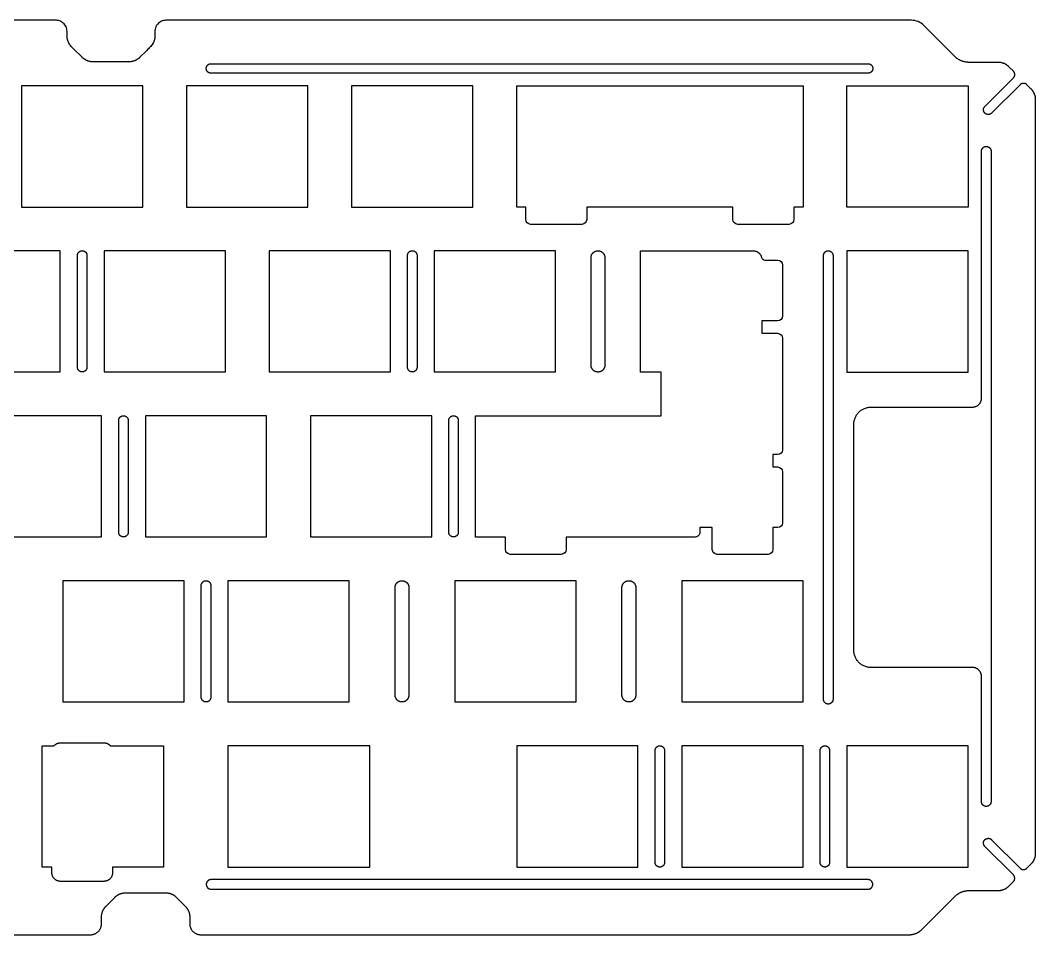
# Model space of a CAD drawing. Header units: millimetres. Extents: x 39 to 354, y -277 to -140.
# Drawn here: x 236.8 to 354, y -277.1 to -171.6 of the extents above; entities that cross this region are included whole.
import ezdxf

# ---------------------------------------------------------------- set-up
doc = ezdxf.new("R2010")
doc.units = ezdxf.units.MM
doc.header["$MEASUREMENT"] = 0
doc.layers.add('定位板', color=121, linetype='Continuous', true_color=0x7efae9)

msp = doc.modelspace()

# ---------------------------------------------------------------- linework, layer by layer
at = {"layer": '定位板'}
for p, q in [((240.9, -171.55, -243.22), (151.71, -171.55, -243.22)), ((339.63, -171.55, -243.22), (253.6, -171.55, -243.22)), ((344.64, -175.72, -243.22), (341.08, -172.15, -243.22)), ((242.18, -173.34, -243.22), (242.18, -172.83, -243.22)), ((252.32, -172.83, -243.22), (252.32, -173.34, -243.22)), ((243.91, -175.82, -243.22), (242.97, -174.88, -243.22)), ((251.3, -175.11, -243.22), (250.59, -175.82, -243.22)), ((249.3, -176.35, -243.22), (245.19, -176.35, -243.22)), ((258.8, -176.56, -243.22), (334.63, -176.56, -243.22)), ((349.66, -176.41, -243.22), (346.31, -176.41, -243.22)), ((351.41, -177.43, -243.22), (350.9, -176.92, -243.22)), ((334.63, -177.66, -243.22), (258.8, -177.66, -243.22)), ((348.12, -181.5, -243.22), (351.41, -178.21, -243.22)), ((352.18, -178.99, -243.22), (348.9, -182.27, -243.22)), ((353.47, -179.49, -243.22), (352.96, -178.99, -243.22)), ((353.98, -267.69, -243.22), (353.98, -180.73, -243.22)), ((347.73, -215.16, -243.22), (347.73, -186.66, -243.22)), ((348.83, -186.66, -243.22), (348.83, -261.76, -243.22)), ((301.61, -195.11, -243.22), (295.69, -195.11, -243.22)), ((325.52, -195.11, -243.22), (319.59, -195.11, -243.22)), ((243.38, -211.6, -243.22), (243.38, -198.7, -243.22)), ((244.48, -198.7, -243.22), (244.48, -211.6, -243.22)), ((281.48, -211.6, -243.22), (281.48, -198.7, -243.22)), ((282.58, -198.7, -243.22), (282.58, -211.6, -243.22)), ((302.66, -211.36, -243.22), (302.66, -198.96, -243.22)), ((304.26, -198.96, -243.22), (304.26, -211.36, -243.22)), ((329.49, -249.94, -243.22), (329.49, -198.71, -243.22)), ((330.59, -198.71, -243.22), (330.59, -249.94, -243.22)), ((322.84, -199.25, -243.22), (324.2, -199.25, -243.22)), ((324.75, -199.8, -243.22), (324.75, -205.7, -243.22)), ((324.75, -208.24, -243.22), (324.75, -221.14, -243.22)), ((334.99, -216.21, -243.22), (346.68, -216.21, -243.22)), ((248.14, -230.65, -243.22), (248.14, -217.75, -243.22)), ((249.24, -217.75, -243.22), (249.24, -230.65, -243.22)), ((286.24, -230.65, -243.22), (286.24, -217.75, -243.22)), ((287.34, -217.75, -243.22), (287.34, -230.65, -243.22)), ((324.75, -223.67, -243.22), (324.75, -229.57, -243.22)), ((299.23, -233.21, -243.22), (293.33, -233.21, -243.22)), ((323.11, -233.21, -243.22), (317.21, -233.21, -243.22)), ((257.67, -249.7, -243.22), (257.67, -236.8, -243.22)), ((258.77, -236.8, -243.22), (258.77, -249.7, -243.22)), ((280.04, -249.45, -243.22), (280.04, -237.05, -243.22)), ((281.64, -237.05, -243.22), (281.64, -249.45, -243.22)), ((306.23, -249.45, -243.22), (306.23, -237.05, -243.22)), ((307.83, -237.05, -243.22), (307.83, -249.45, -243.22)), ((346.68, -246.27, -243.22), (334.99, -246.27, -243.22)), ((347.73, -261.76, -243.22), (347.73, -247.32, -243.22)), ((310.05, -268.76, -243.22), (310.05, -255.86, -243.22)), ((311.15, -255.86, -243.22), (311.15, -268.76, -243.22)), ((329.1, -268.76, -243.22), (329.1, -255.86, -243.22)), ((330.2, -255.86, -243.22), (330.2, -268.76, -243.22)), ((351.41, -270.22, -243.22), (348.12, -266.93, -243.22)), ((348.9, -266.15, -243.22), (352.18, -269.44, -243.22)), ((352.96, -269.44, -243.22), (353.47, -268.93, -243.22)), ((246.43, -270.96, -243.22), (241.43, -270.96, -243.22)), ((334.63, -270.76, -243.22), (258.8, -270.76, -243.22)), ((258.8, -271.86, -243.22), (334.63, -271.86, -243.22)), ((350.9, -271.5, -243.22), (351.41, -270.99, -243.22)), ((246.69, -273.81, -243.22), (247.68, -272.81, -243.22)), ((248.99, -272.27, -243.22), (253.5, -272.27, -243.22)), ((254.81, -272.81, -243.22), (255.8, -273.81, -243.22)), ((340.83, -276.52, -243.22), (344.65, -272.71, -243.22)), ((346.31, -272.02, -243.22), (349.66, -272.02, -243.22)), ((246.15, -275.87, -243.22), (246.15, -275.11, -243.22)), ((256.35, -275.11, -243.22), (256.35, -275.87, -243.22)), ((147.71, -277.12, -243.22), (244.9, -277.12, -243.22)), ((257.6, -277.12, -243.22), (339.38, -277.12, -243.22))]:
    msp.add_line(p, q, dxfattribs=at)
for points in [[(236.93, -193.11), (250.93, -193.11), (250.93, -179.11), (236.93, -179.11)], [(255.98, -193.11), (269.98, -193.11), (269.98, -179.11), (255.98, -179.11)], [(275.03, -193.11), (289.03, -193.11), (289.03, -179.11), (275.03, -179.11)], [(332.18, -179.11), (346.18, -179.11), (346.18, -193.11), (332.18, -193.11)], [(227.4, -212.15), (241.4, -212.15), (241.4, -198.15), (227.4, -198.15)], [(246.45, -212.15), (260.45, -212.15), (260.45, -198.15), (246.45, -198.15)], [(265.5, -212.15), (279.5, -212.15), (279.5, -198.15), (265.5, -198.15)], [(284.55, -212.15), (298.55, -212.15), (298.55, -198.15), (284.55, -198.15)], [(332.18, -212.16), (346.18, -212.16), (346.18, -198.16), (332.18, -198.16)], [(232.17, -231.2), (246.17, -231.2), (246.17, -217.2), (232.17, -217.2)], [(251.22, -231.2), (265.22, -231.2), (265.22, -217.2), (251.22, -217.2)], [(270.27, -231.2), (284.27, -231.2), (284.27, -217.2), (270.27, -217.2)], [(241.69, -250.25), (255.69, -250.25), (255.69, -236.25), (241.69, -236.25)], [(260.74, -250.25), (274.74, -250.25), (274.74, -236.25), (260.74, -236.25)], [(286.94, -250.25), (300.94, -250.25), (300.94, -236.25), (286.94, -236.25)], [(313.13, -250.25), (327.13, -250.25), (327.13, -236.25), (313.13, -236.25)], [(260.74, -269.31), (277.12, -269.31), (277.12, -255.31), (260.74, -255.31)], [(294.08, -269.31), (308.08, -269.31), (308.08, -255.31), (294.08, -255.31)], [(313.13, -269.31), (327.13, -269.31), (327.13, -255.31), (313.13, -255.31)], [(332.18, -269.31), (346.18, -269.31), (346.18, -255.31), (332.18, -255.31)]]:
    msp.add_lwpolyline(points, close=True, dxfattribs=at)
for points in [[(295.14, -194.56), (295.14, -193.12), (294.08, -193.12), (294.08, -179.11), (327.13, -179.11), (327.13, -193.12), (326.07, -193.12), (326.07, -194.56)], [(319.04, -194.56), (319.04, -193.11), (302.16, -193.11), (302.16, -194.56)], [(292.78, -232.66), (292.78, -231.21), (289.32, -231.21), (289.32, -217.21), (310.75, -217.21), (310.75, -212.16), (308.37, -212.16), (308.37, -198.16), (321.37, -198.16)], [(324.2, -206.25), (322.37, -206.25), (322.37, -207.69), (324.2, -207.69)], [(332.99, -244.27), (332.99, -218.21)], [(324.2, -221.69), (323.66, -221.69), (323.66, -223.12), (324.2, -223.12)], [(316.66, -232.66), (316.66, -230.12), (315.22, -230.12), (315.22, -230.66)], [(324.2, -230.12), (323.66, -230.12), (323.66, -232.66)], [(314.67, -231.21), (299.78, -231.21), (299.78, -232.66)], [(240.43, -269.96), (240.43, -269.31), (239.31, -269.31), (239.31, -255.31), (240.67, -255.31)], [(241.43, -254.96), (246.43, -254.96)], [(247.19, -255.31), (253.31, -255.31), (253.31, -269.31), (247.43, -269.31), (247.43, -269.96)]]:
    msp.add_lwpolyline(points, dxfattribs=at)
for centre, radius, start, end in [((339.63, -173.6, -243.22), 2.05, 44.9946, 90), ((322.84, -198.7, -243.22), 0.55, 197.3944, 215.0787), ((322.84, -198.7, -243.22), 0.55, 215.0787, 270)]:
    msp.add_arc(centre, radius, start, end, dxfattribs=at)
at = {"layer": '定位板', "extrusion": (-5.16758e-14, -1.02072e-23, -1)}
msp.add_arc((-295.69, -194.56, 243.22), 0.55, 270, 0, dxfattribs=at)
at = {"layer": '定位板', "extrusion": (0, 0, -1)}
for centre, start, end in [((-301.61, -194.56, 243.22), 180, 270), ((-319.59, -194.56, 243.22), 270, 0), ((-325.52, -194.56, 243.22), 180, 270), ((-324.2, -199.8, 243.22), 90, 180), ((-324.2, -205.7, 243.22), 180, 270), ((-324.2, -208.24, 243.22), 90, 180), ((-324.2, -221.14, 243.22), 180, 270), ((-324.2, -223.67, 243.22), 90, 180), ((-324.2, -229.57, 243.22), 180, 270), ((-314.67, -230.66, 243.22), 180, 270.0026), ((-293.33, -232.66, 243.22), 270, 0), ((-299.23, -232.66, 243.22), 180, 270), ((-317.21, -232.66, 243.22), 270, 360), ((-323.11, -232.66, 243.22), 180, 270)]:
    msp.add_arc(centre, 0.55, start, end, dxfattribs=at)
at = {"layer": '定位板'}
for points, knots in [([(242.18, -172.83, -243.22), (242.18, -172.74, -243.22), (242.16, -172.56, -243.22), (242.07, -172.3, -243.22), (241.94, -172.07, -243.22), (241.78, -171.9, -243.22), (241.64, -171.79, -243.22), (241.49, -171.69, -243.22), (241.25, -171.59, -243.22), (241.03, -171.55, -243.22), (240.9, -171.55, -243.22)], [101.779486, 101.779486, 101.779486, 101.779486, 102.050032, 102.319451, 102.590472, 102.860029, 102.995403, 103.12952, 103.400199, 103.789636, 103.789636, 103.789636, 103.789636]), ([(253.6, -171.55, -243.22), (253.51, -171.55, -243.22), (253.33, -171.57, -243.22), (253.07, -171.66, -243.22), (252.83, -171.79, -243.22), (252.67, -171.94, -243.22), (252.55, -172.09, -243.22), (252.46, -172.24, -243.22), (252.35, -172.48, -243.22), (252.32, -172.7, -243.22), (252.32, -172.83, -243.22)], [85.98181, 85.98181, 85.98181, 85.98181, 86.251947, 86.521109, 86.791785, 87.061274, 87.196646, 87.330762, 87.601439, 87.991966, 87.991966, 87.991966, 87.991966]), ([(242.97, -174.88, -243.22), (242.91, -174.83, -243.22), (242.83, -174.75, -243.22), (242.73, -174.64, -243.22), (242.57, -174.48, -243.22), (242.38, -174.2, -243.22), (242.21, -173.78, -243.22), (242.18, -173.49, -243.22), (242.18, -173.34, -243.22)], [99.483965, 99.483965, 99.483965, 99.483965, 99.710239, 99.823417, 99.935926, 100.382519, 100.827677, 101.274962, 101.274962, 101.274962, 101.274962]), ([(252.32, -173.34, -243.22), (252.32, -173.52, -243.22), (252.26, -173.87, -243.22), (252.07, -174.28, -243.22), (251.89, -174.51, -243.22), (251.8, -174.61, -243.22), (251.74, -174.67, -243.22), (251.57, -174.84, -243.22), (251.42, -174.99, -243.22), (251.3, -175.11, -243.22)], [88.496489, 88.496489, 88.496489, 88.496489, 89.032863, 89.567196, 89.835527, 89.902902, 89.96813, 90.096321, 90.608977, 90.608977, 90.608977, 90.608977])]:
    msp.add_open_spline(points, degree=3, knots=knots, dxfattribs=at)
for points, weights in [([(346.31, -176.41, -243.22), (345.33, -176.41, -243.22), (344.64, -175.72, -243.22)], [1, 0.923879691408, 1]), ([(245.19, -176.35, -243.22), (244.44, -176.35, -243.22), (243.91, -175.82, -243.22)], [1, 0.924007551812, 1]), ([(250.59, -175.82, -243.22), (250.05, -176.35, -243.22), (249.3, -176.35, -243.22)], [1, 0.924007565087, 1]), ([(350.9, -176.92, -243.22), (350.38, -176.41, -243.22), (349.66, -176.41, -243.22)], [1, 0.923879600391, 1]), ([(352.96, -178.99, -243.22), (352.57, -178.6, -243.22), (352.18, -178.99, -243.22)], [1, 0.707107590626, 1]), ([(353.98, -180.73, -243.22), (353.98, -180.01, -243.22), (353.47, -179.49, -243.22)], [1, 0.923879441589, 1]), ([(321.37, -198.16, -243.22), (322.1, -198.16, -243.22), (322.32, -198.86, -243.22)], [1, 0.766694003658, 0.905070821617]), ([(346.68, -216.21, -243.22), (347.73, -216.21, -243.22), (347.73, -215.16, -243.22)], [1, 0.707106781291, 1]), ([(332.99, -218.21, -243.22), (332.99, -216.21, -243.22), (334.99, -216.21, -243.22)], [1, 0.70710678129, 1]), ([(334.99, -246.27, -243.22), (332.99, -246.27, -243.22), (332.99, -244.27, -243.22)], [1, 0.707106781083, 1]), ([(347.73, -247.32, -243.22), (347.73, -246.27, -243.22), (346.68, -246.27, -243.22)], [1, 0.707106781083, 1]), ([(240.67, -255.31, -243.22), (240.97, -254.96, -243.22), (241.43, -254.96, -243.22)], [0.999998821707, 0.908358674984, 1]), ([(246.43, -254.96, -243.22), (246.89, -254.96, -243.22), (247.19, -255.31, -243.22)], [1, 0.908366623955, 0.999998821814]), ([(353.47, -268.93, -243.22), (353.98, -268.42, -243.22), (353.98, -267.69, -243.22)], [1, 0.923879562469, 1]), ([(352.18, -269.44, -243.22), (352.57, -269.83, -243.22), (352.96, -269.44, -243.22)], [1, 0.707107007069, 1]), ([(241.43, -270.96, -243.22), (240.43, -270.96, -243.22), (240.43, -269.96, -243.22)], [1, 0.70710761271, 1]), ([(247.43, -269.96, -243.22), (247.43, -270.96, -243.22), (246.43, -270.96, -243.22)], [1, 0.707116358298, 1]), ([(351.41, -270.99, -243.22), (351.79, -270.61, -243.22), (351.41, -270.22, -243.22)], [1, 0.707106961506, 1]), ([(349.66, -272.02, -243.22), (350.38, -272.02, -243.22), (350.9, -271.5, -243.22)], [1, 0.923878833703, 1]), ([(247.68, -272.81, -243.22), (248.23, -272.27, -243.22), (248.99, -272.27, -243.22)], [1, 0.923879532511, 1]), ([(253.5, -272.27, -243.22), (254.27, -272.27, -243.22), (254.81, -272.81, -243.22)], [1, 0.923879532512, 1]), ([(344.65, -272.71, -243.22), (345.33, -272.02, -243.22), (346.31, -272.02, -243.22)], [1, 0.92387950951, 1]), ([(246.15, -275.11, -243.22), (246.15, -274.35, -243.22), (246.69, -273.81, -243.22)], [1, 0.923879532519, 1]), ([(255.8, -273.81, -243.22), (256.35, -274.35, -243.22), (256.35, -275.11, -243.22)], [1, 0.923879532521, 1]), ([(244.9, -277.12, -243.22), (246.15, -277.12, -243.22), (246.15, -275.87, -243.22)], [1, 0.707207195816, 1]), ([(256.35, -275.87, -243.22), (256.35, -277.12, -243.22), (257.6, -277.12, -243.22)], [1, 0.707115829624, 1]), ([(339.38, -277.12, -243.22), (340.23, -277.12, -243.22), (340.83, -276.52, -243.22)], [1, 0.923879532515, 1])]:
    msp.add_rational_spline(points, weights, degree=2, dxfattribs=at)
for points, weights, knots in [([(258.8, -177.66, -243.22), (258.57, -177.66, -243.22), (258.41, -177.5, -243.22), (258.25, -177.34, -243.22), (258.25, -177.11, -243.22), (258.25, -176.88, -243.22), (258.41, -176.72, -243.22), (258.57, -176.56, -243.22), (258.8, -176.56, -243.22)], [1, 0.923879294436, 1, 0.923879294436, 1, 0.923879294436, 1, 0.923879294436, 1], [230.941396, 230.941396, 230.941396, 231.373365, 231.373365, 231.805334, 231.805334, 232.237304, 232.237304, 232.669273, 232.669273, 232.669273]), ([(334.63, -176.56, -243.22), (334.86, -176.56, -243.22), (335.02, -176.72, -243.22), (335.18, -176.88, -243.22), (335.18, -177.11, -243.22), (335.18, -177.34, -243.22), (335.02, -177.5, -243.22), (334.86, -177.66, -243.22), (334.63, -177.66, -243.22)], [1, 0.923879294436, 1, 0.923879294436, 1, 0.923879294436, 1, 0.923879294436, 1], [153.384973, 153.384973, 153.384973, 153.816942, 153.816942, 154.248911, 154.248911, 154.68088, 154.68088, 155.112849, 155.112849, 155.112849]), ([(351.41, -178.21, -243.22), (351.57, -178.05, -243.22), (351.57, -177.82, -243.22), (351.57, -177.59, -243.22), (351.41, -177.43, -243.22)], [1, 0.923879423395, 1, 0.923879423395, 1], [869.2624604, 869.2624604, 869.2624604, 869.6944289, 869.6944289, 870.1263973, 870.1263973, 870.1263973]), ([(348.9, -182.27, -243.22), (348.73, -182.43, -243.22), (348.51, -182.43, -243.22), (348.28, -182.43, -243.22), (348.12, -182.27, -243.22), (347.96, -182.11, -243.22), (347.96, -181.88, -243.22), (347.96, -181.66, -243.22), (348.12, -181.5, -243.22)], [1, 0.923879301713, 1, 0.923879301713, 1, 0.923879301713, 1, 0.923879301713, 1], [862.884586, 862.884586, 862.884586, 863.316555, 863.316555, 863.748525, 863.748525, 864.180494, 864.180494, 864.612464, 864.612464, 864.612464]), ([(347.73, -186.66, -243.22), (347.73, -186.43, -243.22), (347.89, -186.27, -243.22), (348.05, -186.11, -243.22), (348.28, -186.11, -243.22), (348.51, -186.11, -243.22), (348.67, -186.27, -243.22), (348.83, -186.43, -243.22), (348.83, -186.66, -243.22)], [1, 0.923879413392, 1, 0.923879413392, 1, 0.923879413392, 1, 0.923879413392, 1], [44.98437, 44.98437, 44.98437, 45.41634, 45.41634, 45.848309, 45.848309, 46.280278, 46.280278, 46.712248, 46.712248, 46.712248]), ([(243.38, -198.7, -243.22), (243.38, -198.15, -243.22), (243.93, -198.15, -243.22), (244.48, -198.15, -243.22), (244.48, -198.7, -243.22)], [1, 0.707107191605, 1, 0.707107191605, 1], [42.155704, 42.155704, 42.155704, 43.019642, 43.019642, 43.883579, 43.883579, 43.883579]), ([(281.48, -198.7, -243.22), (281.48, -198.15, -243.22), (282.03, -198.15, -243.22), (282.58, -198.15, -243.22), (282.58, -198.7, -243.22)], [1, 0.707107191605, 1, 0.707107191605, 1], [42.155704, 42.155704, 42.155704, 43.019642, 43.019642, 43.883579, 43.883579, 43.883579]), ([(302.66, -198.96, -243.22), (302.66, -198.63, -243.22), (302.89, -198.4, -243.22), (303.13, -198.16, -243.22), (303.46, -198.16, -243.22), (303.79, -198.16, -243.22), (304.02, -198.4, -243.22), (304.26, -198.63, -243.22), (304.26, -198.96, -243.22)], [1, 0.923879456129, 1, 0.923879456129, 1, 0.923879456129, 1, 0.923879456129, 1], [27.31324, 27.31324, 27.31324, 27.941559, 27.941559, 28.569878, 28.569878, 29.198197, 29.198197, 29.826516, 29.826516, 29.826516]), ([(329.49, -198.71, -243.22), (329.49, -198.16, -243.22), (330.04, -198.16, -243.22), (330.59, -198.16, -243.22), (330.59, -198.71, -243.22)], [1, 0.70710719216, 1, 0.70710719216, 1], [104.184282, 104.184282, 104.184282, 105.048219, 105.048219, 105.912156, 105.912156, 105.912156]), ([(244.48, -211.6, -243.22), (244.48, -212.15, -243.22), (243.93, -212.15, -243.22), (243.38, -212.15, -243.22), (243.38, -211.6, -243.22)], [1, 0.707107191605, 1, 0.707107191605, 1], [27.527845, 27.527845, 27.527845, 28.391782, 28.391782, 29.255719, 29.255719, 29.255719]), ([(282.58, -211.6, -243.22), (282.58, -212.15, -243.22), (282.03, -212.15, -243.22), (281.48, -212.15, -243.22), (281.48, -211.6, -243.22)], [1, 0.707107191605, 1, 0.707107191605, 1], [27.527845, 27.527845, 27.527845, 28.391782, 28.391782, 29.255719, 29.255719, 29.255719]), ([(304.26, -211.36, -243.22), (304.26, -212.16, -243.22), (303.46, -212.16, -243.22), (302.66, -212.16, -243.22), (302.66, -211.36, -243.22)], [1, 0.707107191832, 1, 0.707107191832, 1], [42.2265, 42.2265, 42.2265, 43.483136, 43.483136, 44.739772, 44.739772, 44.739772]), ([(248.14, -217.75, -243.22), (248.14, -217.2, -243.22), (248.69, -217.2, -243.22), (249.24, -217.2, -243.22), (249.24, -217.75, -243.22)], [1, 0.707107191606, 1, 0.707107191606, 1], [27.527845, 27.527845, 27.527845, 28.391782, 28.391782, 29.255719, 29.255719, 29.255719]), ([(286.24, -217.75, -243.22), (286.24, -217.2, -243.22), (286.79, -217.2, -243.22), (287.34, -217.2, -243.22), (287.34, -217.75, -243.22)], [1, 0.707107191605, 1, 0.707107191605, 1], [27.527845, 27.527845, 27.527845, 28.391782, 28.391782, 29.255719, 29.255719, 29.255719]), ([(249.24, -230.65, -243.22), (249.24, -231.2, -243.22), (248.69, -231.2, -243.22), (248.14, -231.2, -243.22), (248.14, -230.65, -243.22)], [1, 0.707107191605, 1, 0.707107191605, 1], [12.899985, 12.899985, 12.899985, 13.763922, 13.763922, 14.62786, 14.62786, 14.62786]), ([(287.34, -230.65, -243.22), (287.34, -231.2, -243.22), (286.79, -231.2, -243.22), (286.24, -231.2, -243.22), (286.24, -230.65, -243.22)], [1, 0.707107191605, 1, 0.707107191605, 1], [12.899985, 12.899985, 12.899985, 13.763922, 13.763922, 14.62786, 14.62786, 14.62786]), ([(257.67, -236.8, -243.22), (257.67, -236.25, -243.22), (258.22, -236.25, -243.22), (258.77, -236.25, -243.22), (258.77, -236.8, -243.22)], [1, 0.707107191606, 1, 0.707107191606, 1], [27.527845, 27.527845, 27.527845, 28.391782, 28.391782, 29.255719, 29.255719, 29.255719]), ([(280.04, -237.05, -243.22), (280.04, -236.72, -243.22), (280.27, -236.48, -243.22), (280.51, -236.25, -243.22), (280.84, -236.25, -243.22), (281.17, -236.25, -243.22), (281.41, -236.48, -243.22), (281.64, -236.72, -243.22), (281.64, -237.05, -243.22)], [1, 0.923879456129, 1, 0.923879456129, 1, 0.923879456129, 1, 0.923879456129, 1], [27.31324, 27.31324, 27.31324, 27.941559, 27.941559, 28.569878, 28.569878, 29.198197, 29.198197, 29.826516, 29.826516, 29.826516]), ([(306.23, -237.05, -243.22), (306.23, -236.72, -243.22), (306.47, -236.48, -243.22), (306.7, -236.25, -243.22), (307.03, -236.25, -243.22), (307.36, -236.25, -243.22), (307.6, -236.48, -243.22), (307.83, -236.72, -243.22), (307.83, -237.05, -243.22)], [1, 0.923879456129, 1, 0.923879456129, 1, 0.923879456129, 1, 0.923879456129, 1], [42.2265, 42.2265, 42.2265, 42.854818, 42.854818, 43.483137, 43.483137, 44.111456, 44.111456, 44.739775, 44.739775, 44.739775]), ([(281.64, -249.45, -243.22), (281.64, -250.25, -243.22), (280.84, -250.25, -243.22), (280.04, -250.25, -243.22), (280.04, -249.45, -243.22)], [1, 0.707107191832, 1, 0.707107191832, 1], [12.399984, 12.399984, 12.399984, 13.65662, 13.65662, 14.913256, 14.913256, 14.913256]), ([(307.83, -249.45, -243.22), (307.83, -250.25, -243.22), (307.03, -250.25, -243.22), (306.23, -250.25, -243.22), (306.23, -249.45, -243.22)], [1, 0.707107191832, 1, 0.707107191832, 1], [27.313243, 27.313243, 27.313243, 28.569879, 28.569879, 29.826516, 29.826516, 29.826516]), ([(258.77, -249.7, -243.22), (258.77, -250.25, -243.22), (258.22, -250.25, -243.22), (257.67, -250.25, -243.22), (257.67, -249.7, -243.22)], [1, 0.707107191605, 1, 0.707107191605, 1], [12.899985, 12.899985, 12.899985, 13.763922, 13.763922, 14.62786, 14.62786, 14.62786]), ([(330.59, -249.94, -243.22), (330.59, -250.49, -243.22), (330.04, -250.49, -243.22), (329.49, -250.49, -243.22), (329.49, -249.94, -243.22)], [1, 0.707107191605, 1, 0.707107191605, 1], [51.228203, 51.228203, 51.228203, 52.092141, 52.092141, 52.956078, 52.956078, 52.956078]), ([(310.05, -255.86, -243.22), (310.05, -255.31, -243.22), (310.6, -255.31, -243.22), (311.15, -255.31, -243.22), (311.15, -255.86, -243.22)], [1, 0.707107191605, 1, 0.707107191605, 1], [12.899985, 12.899985, 12.899985, 13.763922, 13.763922, 14.62786, 14.62786, 14.62786]), ([(329.1, -255.86, -243.22), (329.1, -255.31, -243.22), (329.65, -255.31, -243.22), (330.2, -255.31, -243.22), (330.2, -255.86, -243.22)], [1, 0.707107191605, 1, 0.707107191605, 1], [42.155704, 42.155704, 42.155704, 43.019642, 43.019642, 43.883579, 43.883579, 43.883579]), ([(348.83, -261.76, -243.22), (348.83, -261.99, -243.22), (348.67, -262.15, -243.22), (348.51, -262.31, -243.22), (348.28, -262.31, -243.22), (348.05, -262.31, -243.22), (347.89, -262.15, -243.22), (347.73, -261.99, -243.22), (347.73, -261.76, -243.22)], [1, 0.923879413392, 1, 0.923879413392, 1, 0.923879413392, 1, 0.923879413392, 1], [121.812158, 121.812158, 121.812158, 122.244127, 122.244127, 122.676096, 122.676096, 123.108066, 123.108066, 123.540035, 123.540035, 123.540035]), ([(348.12, -266.93, -243.22), (347.96, -266.77, -243.22), (347.96, -266.54, -243.22), (347.96, -266.31, -243.22), (348.12, -266.15, -243.22), (348.28, -265.99, -243.22), (348.51, -265.99, -243.22), (348.73, -265.99, -243.22), (348.9, -266.15, -243.22)], [1, 0.923879301732, 1, 0.923879301732, 1, 0.923879301732, 1, 0.923879301732, 1], [758.979211, 758.979211, 758.979211, 759.41118, 759.41118, 759.84315, 759.84315, 760.27512, 760.27512, 760.707089, 760.707089, 760.707089]), ([(311.15, -268.76, -243.22), (311.15, -269.31, -243.22), (310.6, -269.31, -243.22), (310.05, -269.31, -243.22), (310.05, -268.76, -243.22)], [1, 0.707107191605, 1, 0.707107191605, 1], [27.527845, 27.527845, 27.527845, 28.391782, 28.391782, 29.255719, 29.255719, 29.255719]), ([(330.2, -268.76, -243.22), (330.2, -269.31, -243.22), (329.65, -269.31, -243.22), (329.1, -269.31, -243.22), (329.1, -268.76, -243.22)], [1, 0.707107191605, 1, 0.707107191605, 1], [27.527845, 27.527845, 27.527845, 28.391782, 28.391782, 29.255719, 29.255719, 29.255719]), ([(258.8, -270.76, -243.22), (258.57, -270.76, -243.22), (258.41, -270.93, -243.22), (258.25, -271.09, -243.22), (258.25, -271.31, -243.22), (258.25, -271.54, -243.22), (258.41, -271.7, -243.22), (258.57, -271.86, -243.22), (258.8, -271.86, -243.22)], [1, 0.923879294436, 1, 0.923879294436, 1, 0.923879294436, 1, 0.923879294436, 1], [230.941396, 230.941396, 230.941396, 231.373365, 231.373365, 231.805334, 231.805334, 232.237304, 232.237304, 232.669273, 232.669273, 232.669273]), ([(334.63, -271.86, -243.22), (334.86, -271.86, -243.22), (335.02, -271.7, -243.22), (335.18, -271.54, -243.22), (335.18, -271.31, -243.22), (335.18, -271.09, -243.22), (335.02, -270.93, -243.22), (334.86, -270.76, -243.22), (334.63, -270.76, -243.22)], [1, 0.923879294436, 1, 0.923879294436, 1, 0.923879294436, 1, 0.923879294436, 1], [153.384973, 153.384973, 153.384973, 153.816942, 153.816942, 154.248911, 154.248911, 154.68088, 154.68088, 155.112849, 155.112849, 155.112849])]:
    msp.add_rational_spline(points, weights, degree=2, knots=knots, dxfattribs=at)

doc.saveas('drawing.dxf')
